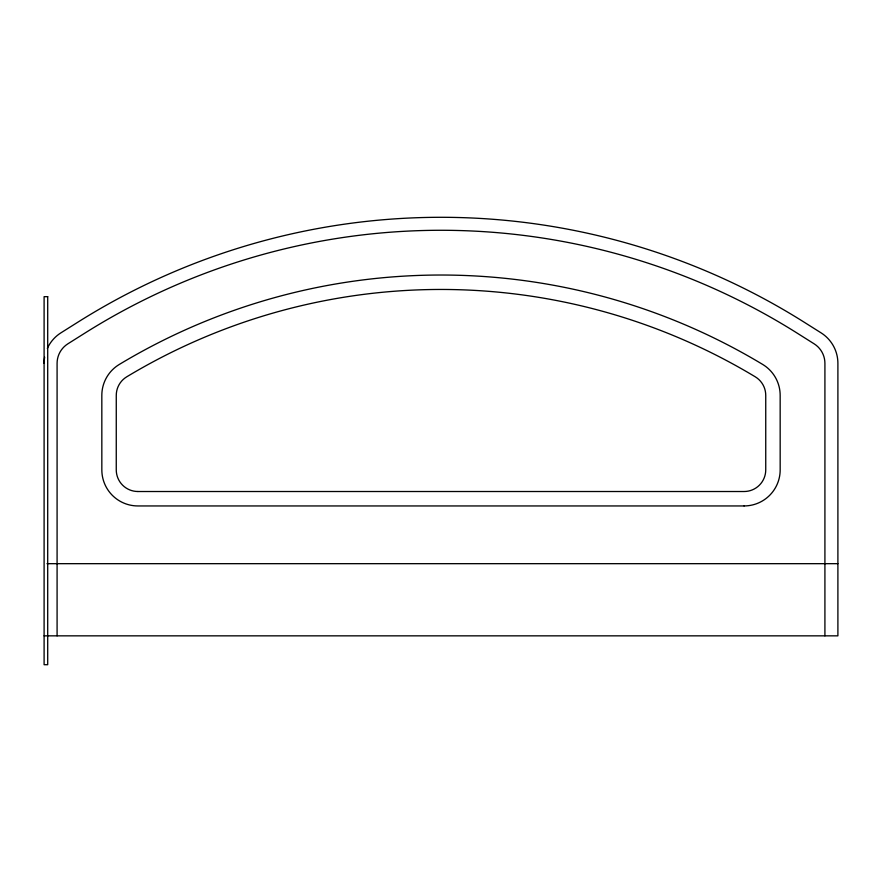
<?xml version="1.0" encoding="UTF-8"?>
<svg xmlns="http://www.w3.org/2000/svg" width="882" height="882" viewBox="0 0 882 882"><rect width="100%" height="100%" fill="white"/><g stroke="black" fill="none" stroke-linecap="round" stroke-linejoin="round"><path stroke-width="1.32" d="M137.912 491.517L744.088 491.517A21.653 21.653 0 0 0 765.741 469.863L765.741 395.357A21.642 21.642 0 0 0 755.257 376.812A608.933 608.933 0 0 0 126.743 376.812A21.642 21.642 0 0 0 116.27 395.357L116.259 469.863A21.642 21.642 0 0 0 137.912 491.506M47 563.675L837.9 563.675M44.1 635.845L837.9 635.845L837.9 363.362A36.074 36.074 0 0 0 821.054 332.845L804.219 322.228A681.102 681.102 0 0 0 77.781 322.228L60.935 332.834A36.074 36.074 0 0 0 47.341 348.412M824.913 635.845L824.913 363.362A23.086 23.086 0 0 0 814.13 343.826L797.295 333.209A668.104 668.104 0 0 0 84.705 333.22L67.87 343.826A23.086 23.086 0 0 0 57.087 363.362L57.087 635.845M44.1 363.362A36.074 36.074 0 0 1 44.64 357.177M47.705 296.672L44.1 296.672L44.1 664.708L47.705 664.708L47.705 296.672M744.088 505.948L137.912 505.948A36.063 36.063 0 0 1 101.838 469.863L101.827 395.357A36.074 36.074 0 0 1 119.291 364.453A623.376 623.376 0 0 1 762.709 364.453A36.074 36.074 0 0 1 780.162 395.357L780.173 469.863A36.063 36.063 0 0 1 744.088 505.937"/></g></svg>
